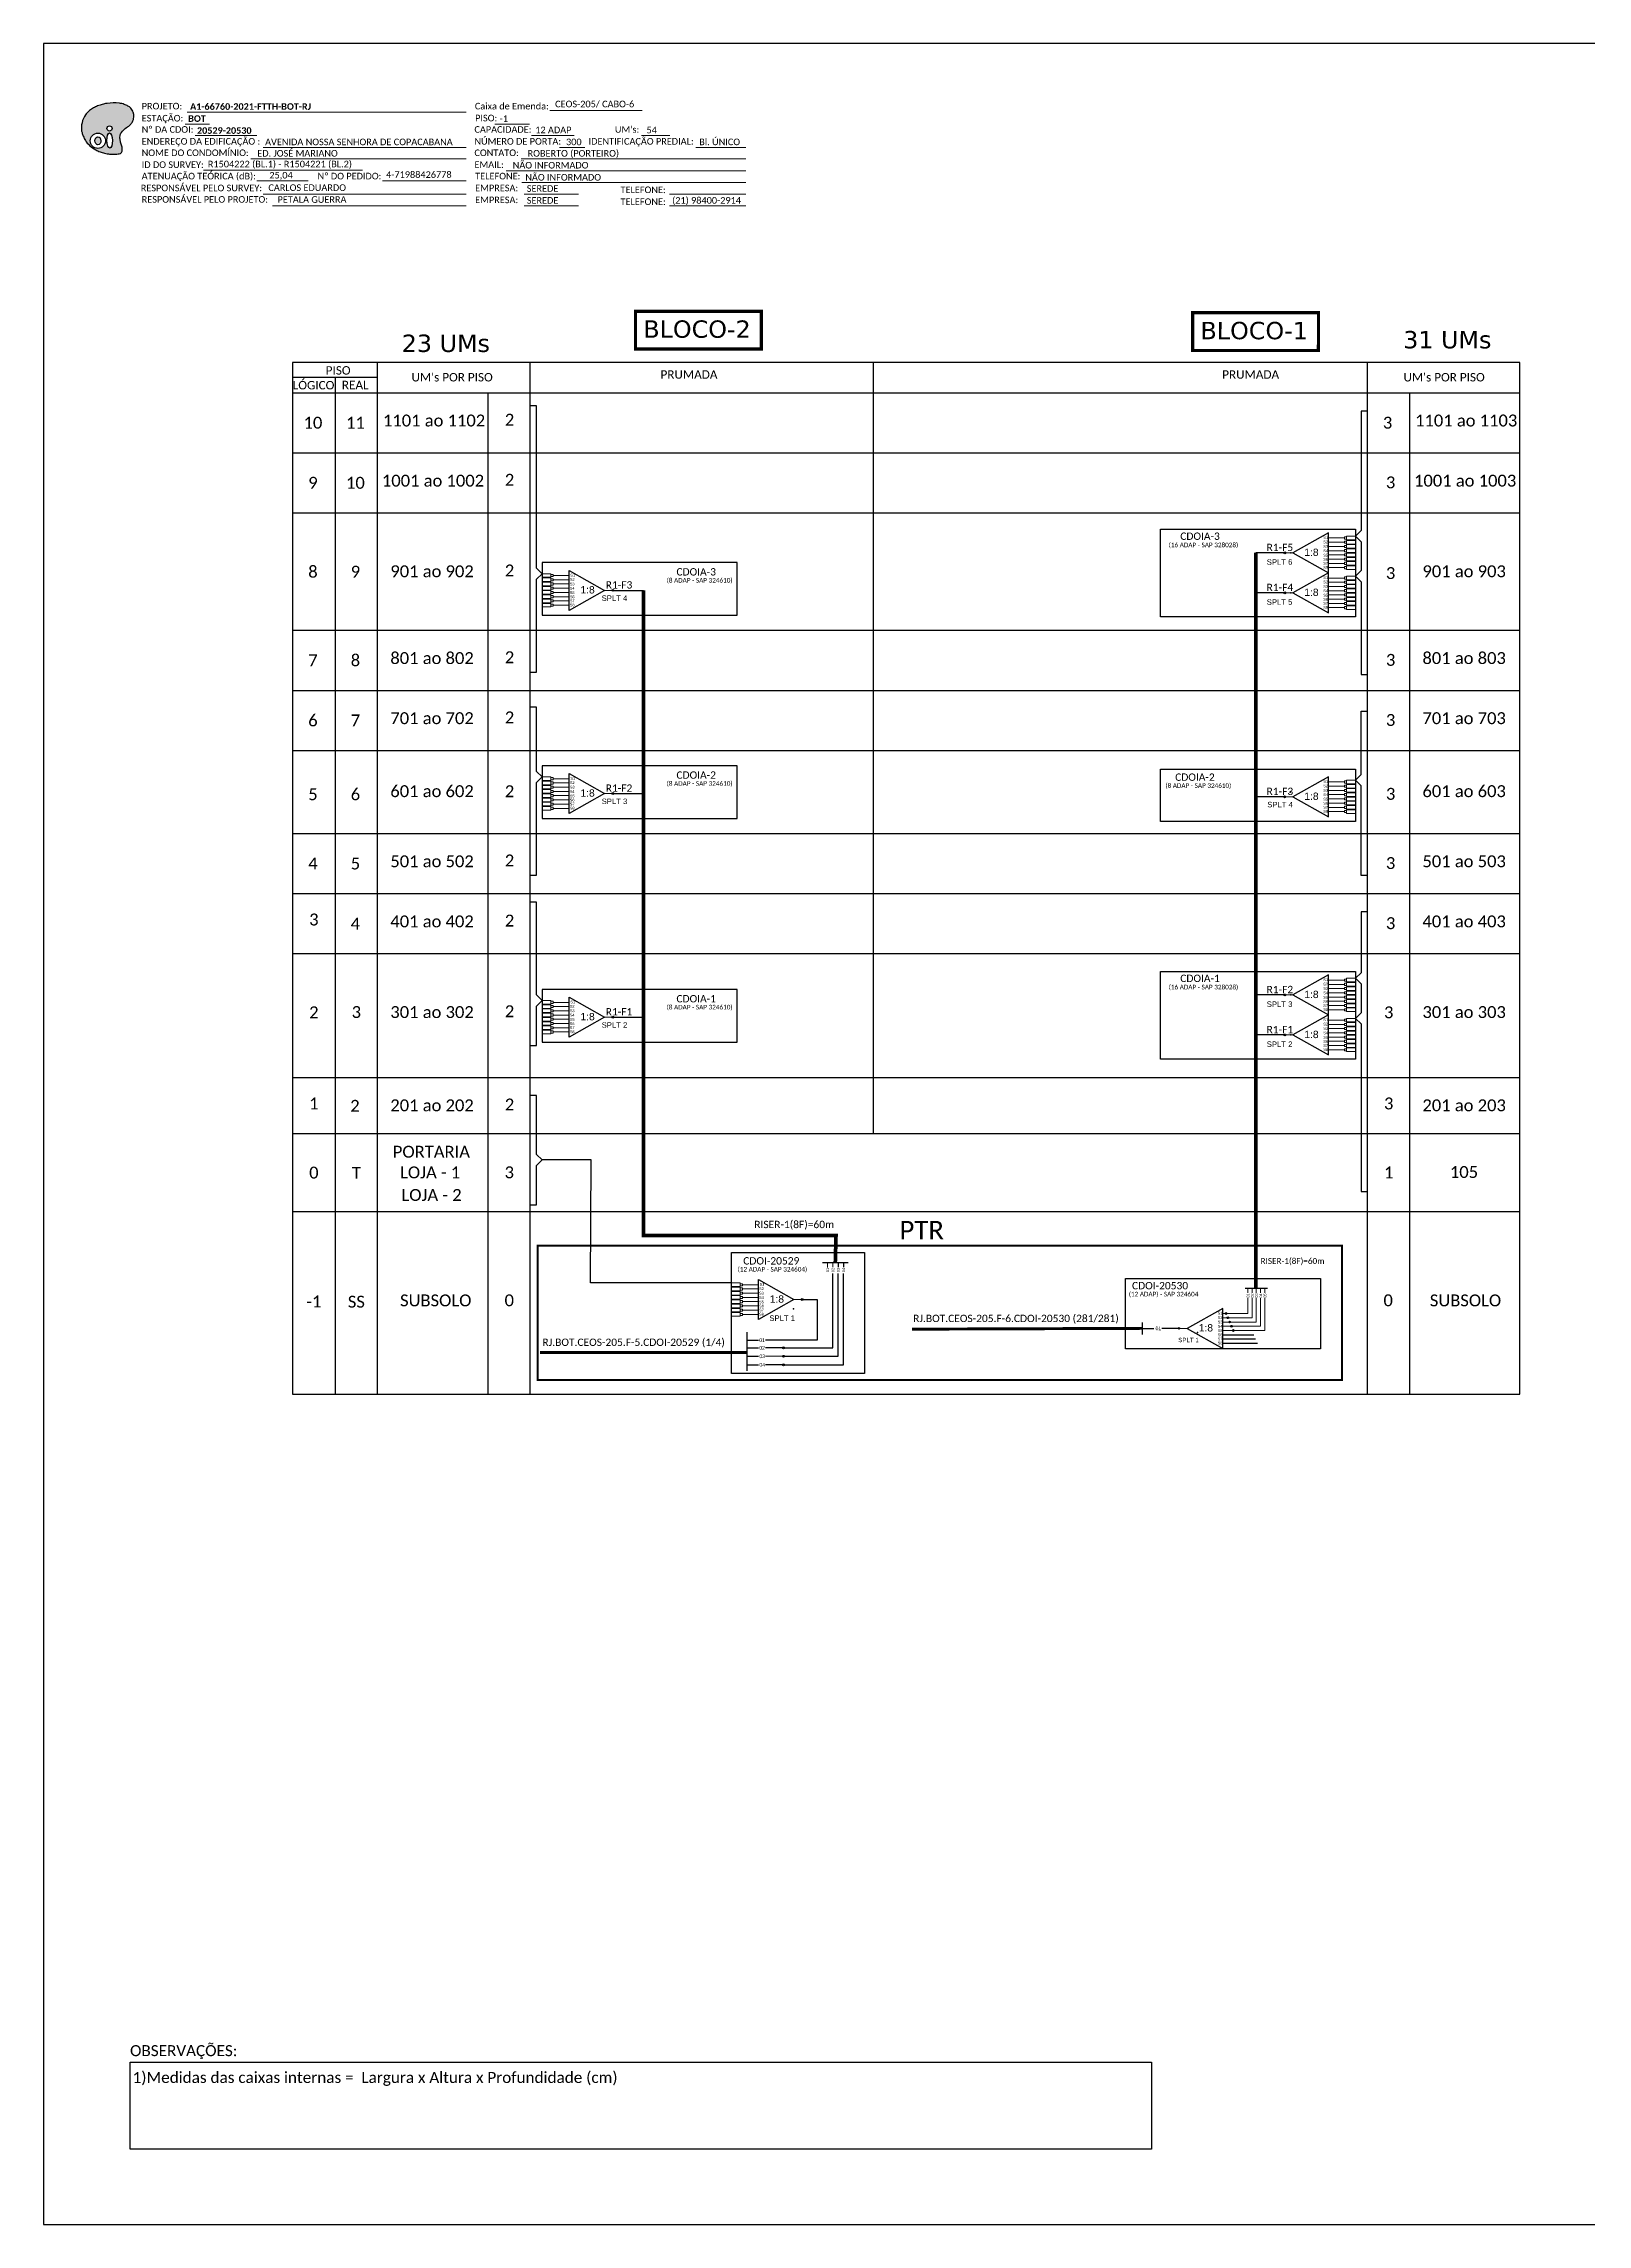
# Model space of a CAD drawing. Extents: x -4 to 1789, y 1 to 595.
# Drawn here: x -4 to 417, y 1 to 595 of the extents above; entities that cross this region are included whole.
import ezdxf
from ezdxf.enums import TextEntityAlignment as Align

# ---------------------------------------------------------------- set-up
doc = ezdxf.new("R2010")
doc.units = 0
doc.linetypes.add('PHANTOM2', pattern=[1.25, 0.625, -0.125, 0.125, -0.125, 0.125, -0.125])
doc.layers.add('CAP a instalar', color=1, linetype='Continuous')
doc.layers.add('label_cabos', color=7, linetype='Continuous')
doc.styles.add('ARIAL', font='arial.ttf')
doc.styles.add('MtXpl_Calibri', font='calibri.ttf')
doc.styles.add('siredit', font='verdana.ttf')
doc.styles.add('WMF-Calibri0', font='calibri.ttf')
doc.styles.add('WMF-Calibri1', font='calibrib.ttf')
doc.linetypes.add('RESERVA', pattern='A,0.5,-0.15,["RESERVA",Standard,S=0.18,R=0,X=0,Y=-0.1],-1.3', length=1.95)

# ---------------------------------------------------------------- blocks, each defined once
blk = doc.blocks.new('OI')
h = blk.add_hatch(color=40)
edge = h.paths.add_edge_path()
edge.add_spline(control_points=[(4.35, -0.67), (3.92, -0.99), (3.26, -1.5), (2.81, -2.59), (2.9, -3.5), (3.06, -4.27), (3.31, -4.85), (3.37, -5.39), (3.4, -5.88), (3.2, -6.4), (2.54, -6.61), (1.65, -6.63), (0.55, -6.67), (-0.56, -6.42), (-1.61, -6.14), (-2.77, -5.61), (-3.92, -4.77), (-4.89, -3.7), (-5.34, -2.65), (-5.6, -1.94), (-5.85, -0.96), (-5.71, 0.47), (-5.1, 2.02), (-4.14, 3.02), (-3.3, 3.61), (-2.37, 4.16), (-1.36, 4.44), (-0.56, 4.7), (0.79, 4.85), (2.24, 4.97), (3.79, 4.57), (4.67, 4.21), (5.44, 3.65), (5.76, 2.99), (6.03, 2.21), (6.01, 1.46), (5.72, 0.64), (5.31, 0.08), (4.88, -0.38), (4.51, -0.55), (4.35, -0.67)], knot_values=[0, 0, 0, 0, 1.60434, 2.417191, 3.427595, 4.282808, 4.776746, 5.304182, 5.888771, 6.258406, 6.858137, 7.79129, 8.986195, 10.124242, 11.187857, 12.242908, 13.953784, 15.414161, 16.515391, 17.349188, 17.675853, 19.552021, 21.515531, 22.568638, 23.63245, 24.621084, 25.782718, 26.745347, 27.142653, 29.870543, 31.004649, 31.921532, 32.709589, 33.801391, 34.042471, 35.192333, 35.971461, 36.628871, 37.254359, 37.836911, 37.836911, 37.836911, 37.836911], degree=3, periodic=0)
h.paths.add_polyline_path([(1.13, -0.87, -1), (-0.04, -0.87, -1)], flags=16)
edge = h.paths.add_edge_path(flags=16)
edge.add_ellipse((0.56, -3.59), major_axis=(-0.02, 1.71), ratio=0.361305, start_angle=0, end_angle=360)
h.paths.add_polyline_path([(-0.36, -3.62, -1), (-3.8, -3.62, -1)], flags=16)
edge = h.paths.add_edge_path(flags=0)
edge.add_ellipse((-2.08, -3.62), major_axis=(0, 0.885), ratio=0.758294, start_angle=0, end_angle=360)
at = {"color": 40}
for centre, radius in [((-2.08, -3.62), 1.72), ((0.54, -0.87), 0.587)]:
    blk.add_circle(centre, radius, dxfattribs=at)
blk.add_ellipse((-2.08, -3.62), major_axis=(0, 0.885), ratio=0.758294, start_param=-3.141592653589792, end_param=3.141592653589792, dxfattribs=at)
blk.add_ellipse((0.56, -3.59), major_axis=(-0.02, 1.71), ratio=0.361305, dxfattribs=at)
at = {"color": 40, "start_tangent": (-0.800898, -0.598801), "end_tangent": (-0.800898, -0.598801)}
blk.add_spline([(4.35, -0.67), (3.2, -1.78), (2.9, -2.54), (2.92, -3.55), (3.12, -4.38), (3.28, -4.85), (3.37, -5.37), (3.35, -5.95), (3.2, -6.29), (2.66, -6.55), (1.73, -6.63), (0.54, -6.62), (-0.58, -6.41), (-1.6, -6.11), (-2.56, -5.67), (-3.95, -4.67), (-4.89, -3.56), (-5.37, -2.56), (-5.64, -1.78), (-5.72, -1.46), (-5.63, 0.42), (-4.84, 2.22), (-4.13, 2.99), (-3.27, 3.62), (-2.4, 4.09), (-1.3, 4.47), (-0.37, 4.72), (0.02, 4.77), (2.75, 4.8), (3.85, 4.53), (4.69, 4.16), (5.31, 3.68), (5.85, 2.73), (5.93, 2.5), (5.94, 1.35), (5.67, 0.62), (5.29, 0.08), (4.84, -0.36), (4.35, -0.67)], degree=3, dxfattribs=at)
blk = doc.blocks.new('SPLT_1-8_SC-APC_ESQ')
at = {"color": 3, "lineweight": 0}
for points in [[(2.41, -3.02), (0, -3.02)], [(2.41, -4), (0, -4)], [(2.41, -4.17), (0, -4.17)], [(2.41, -5.16), (0, -5.16)], [(2.41, -5.32), (0, -5.32)], [(2.41, -3.02), (2.41, -4)], [(2.41, -4.17), (2.41, -5.16)], [(2.41, -5.32), (2.41, -6.31)], [(2.99, -3.51), (7.37, -3.51)], [(7.37, -4.66), (2.99, -4.66)], [(7.37, -5.82), (2.99, -5.82)], [(2.41, -6.31), (0, -6.31)], [(2.41, -6.48), (0, -6.48)], [(2.41, -7.46), (0, -7.46)], [(2.41, -7.63), (0, -7.63)], [(2.41, -8.62), (0, -8.62)], [(2.41, -8.78), (0, -8.78)], [(2.41, -9.77), (0, -9.77)], [(2.41, -9.94), (0, -9.94)], [(2.41, -10.92), (0, -10.92)], [(2.41, -11.09), (0, -11.09)], [(2.41, -6.48), (2.41, -7.46)], [(2.41, -7.63), (2.41, -8.62)], [(2.41, -8.78), (2.41, -9.77)], [(2.41, -9.94), (2.41, -10.92)], [(2.41, -11.09), (2.41, -12.08)], [(7.37, -6.97), (2.99, -6.97)], [(7.37, -8.12), (2.99, -8.12)], [(7.37, -9.28), (2.99, -9.28)], [(7.37, -10.43), (2.99, -10.43)], [(7.37, -11.58), (2.99, -11.58)], [(2.41, -12.08), (0, -12.08)]]:
    blk.add_lwpolyline(points, dxfattribs=at)
for points in [[(2.99, -3.22), (2.41, -3.22), (2.41, -3.8), (2.99, -3.8)], [(2.99, -4.38), (2.41, -4.38), (2.41, -4.95), (2.99, -4.95)], [(2.99, -5.53), (2.41, -5.53), (2.41, -6.1), (2.99, -6.1)], [(2.99, -6.68), (2.41, -6.68), (2.41, -7.26), (2.99, -7.26)], [(2.99, -7.84), (2.41, -7.84), (2.41, -8.41), (2.99, -8.41)], [(2.99, -8.99), (2.41, -8.99), (2.41, -9.56), (2.99, -9.56)], [(2.99, -10.14), (2.41, -10.14), (2.41, -10.72), (2.99, -10.72)], [(2.99, -11.3), (2.41, -11.3), (2.41, -11.87), (2.99, -11.87)]]:
    blk.add_lwpolyline(points, close=True, dxfattribs=at)
at = {"color": 1}
blk.add_lwpolyline([(7.37, -2.1), (17.04, -7.55), (7.37, -13), (7.37, -2.1)], dxfattribs=at)
at = {"color": 1, "lineweight": 0}
blk.add_lwpolyline([(17.04, -7.55), (19.26, -7.55)], dxfattribs=at)
at = {"color": 1, "style": 'ARIAL'}
for s, height, p in [('S3', 0.75, (7.55, -6.18)), ('S2', 0.75, (7.56, -4.97)), ('S1', 0.75, (7.7, -3.78)), ('S5', 0.75, (7.55, -8.57)), ('S4', 0.75, (7.55, -7.36)), ('S6', 0.75, (7.55, -9.69)), ('S7', 0.75, (7.55, -10.78)), ('S8', 0.75, (7.55, -11.9)), ('1:8', 2, (10.45, -8.4))]:
    blk.add_text(s, height=height, dxfattribs=at).set_placement(p)
blk = doc.blocks.new('SPLITTER_')
blk.add_point((0, 0))
at = {"style": 'ARIAL', "flags": 4}
blk.add_attdef('SPLT', (0, -3.26), '', height=1.5, dxfattribs=at)
blk = doc.blocks.new('SPLITTER FUTURO')
blk.add_point((0, 0))
at = {"style": 'ARIAL', "text_generation_flag": 6, "flags": 4}
for tag, p, height in [('SPLT', (-6.22, -4.1), 1.5), ('INSTAL.', (-6.25, -6.09), 1.25)]:
    blk.add_attdef(tag, p, '', height=height, rotation=180, dxfattribs=at)
blk = doc.blocks.new('SPLT_1-8_SC-APC')
at = {"color": 1}
blk.add_lwpolyline([(-7.37, -2.1), (-17.04, -7.55), (-7.37, -13), (-7.37, -2.1)], dxfattribs=at)
at = {"color": 3, "lineweight": 0}
for points in [[(-2.99, -3.51), (-7.37, -3.51)], [(-7.37, -4.66), (-2.99, -4.66)], [(-7.37, -5.82), (-2.99, -5.82)], [(-2.41, -3.02), (-2.41, -4)], [(-2.41, -3.02), (0, -3.02)], [(-2.41, -4), (0, -4)], [(-2.41, -4.17), (-2.41, -5.16)], [(-2.41, -4.17), (0, -4.17)], [(-2.41, -5.16), (0, -5.16)], [(-2.41, -5.32), (-2.41, -6.31)], [(-2.41, -5.32), (0, -5.32)], [(-7.37, -6.97), (-2.99, -6.97)], [(-7.37, -8.12), (-2.99, -8.12)], [(-7.37, -9.28), (-2.99, -9.28)], [(-7.37, -10.43), (-2.99, -10.43)], [(-7.37, -11.58), (-2.99, -11.58)], [(-2.41, -6.31), (0, -6.31)], [(-2.41, -6.48), (-2.41, -7.46)], [(-2.41, -6.48), (0, -6.48)], [(-2.41, -7.46), (0, -7.46)], [(-2.41, -7.63), (-2.41, -8.62)], [(-2.41, -7.63), (0, -7.63)], [(-2.41, -8.62), (0, -8.62)], [(-2.41, -8.78), (-2.41, -9.77)], [(-2.41, -8.78), (0, -8.78)], [(-2.41, -9.77), (0, -9.77)], [(-2.41, -9.94), (-2.41, -10.92)], [(-2.41, -9.94), (0, -9.94)], [(-2.41, -10.92), (0, -10.92)], [(-2.41, -11.09), (-2.41, -12.08)], [(-2.41, -11.09), (0, -11.09)], [(-2.41, -12.08), (0, -12.08)]]:
    blk.add_lwpolyline(points, dxfattribs=at)
for points in [[(-2.99, -3.22), (-2.41, -3.22), (-2.41, -3.8), (-2.99, -3.8)], [(-2.99, -4.38), (-2.41, -4.38), (-2.41, -4.95), (-2.99, -4.95)], [(-2.99, -5.53), (-2.41, -5.53), (-2.41, -6.1), (-2.99, -6.1)], [(-2.99, -6.68), (-2.41, -6.68), (-2.41, -7.26), (-2.99, -7.26)], [(-2.99, -7.84), (-2.41, -7.84), (-2.41, -8.41), (-2.99, -8.41)], [(-2.99, -8.99), (-2.41, -8.99), (-2.41, -9.56), (-2.99, -9.56)], [(-2.99, -10.14), (-2.41, -10.14), (-2.41, -10.72), (-2.99, -10.72)], [(-2.99, -11.3), (-2.41, -11.3), (-2.41, -11.87), (-2.99, -11.87)]]:
    blk.add_lwpolyline(points, close=True, dxfattribs=at)
at = {"color": 1, "lineweight": 0}
blk.add_lwpolyline([(-17.04, -7.55), (-19.26, -7.55)], dxfattribs=at)
at = {"color": 1, "style": 'ARIAL'}
for s, height, p in [('S1', 0.75, (-8.74, -3.78)), ('S2', 0.75, (-8.74, -4.97)), ('S3', 0.75, (-8.74, -6.18)), ('1:8', 2, (-13.91, -8.4)), ('S4', 0.75, (-8.74, -7.36)), ('S5', 0.75, (-8.74, -8.57)), ('S6', 0.75, (-8.74, -9.69)), ('S7', 0.75, (-8.74, -10.78)), ('S8', 0.75, (-8.74, -11.9))]:
    blk.add_text(s, height=height, dxfattribs=at).set_placement(p)

msp = doc.modelspace()

# ---------------------------------------------------------------- hatches: boundary and pattern name
h = msp.add_hatch(color=3)
h.dxf.hatch_style = 1
edge = h.paths.add_edge_path()
edge.add_arc((334.25, 456.56), 0.256, 0, 360)
h = msp.add_hatch(color=3)
h.dxf.hatch_style = 1
edge = h.paths.add_edge_path()
edge.add_arc((151.21, 446.34), 0.242, 0, 360)
h = msp.add_hatch(color=3)
h.dxf.hatch_style = 1
edge = h.paths.add_edge_path()
edge.add_arc((334.25, 445.66), 0.256, 0, 360)
h = msp.add_hatch(color=3)
h.dxf.hatch_style = 1
edge = h.paths.add_edge_path()
edge.add_arc((151.21, 391), 0.242, 0, 360)
h = msp.add_hatch(color=3)
h.dxf.hatch_style = 1
edge = h.paths.add_edge_path()
edge.add_arc((334.21, 390.11), 0.242, 0, 360)
h = msp.add_hatch(color=3)
h.dxf.hatch_style = 1
edge = h.paths.add_edge_path()
edge.add_arc((334.25, 336.13), 0.256, 0, 360)
h = msp.add_hatch(color=3)
h.dxf.hatch_style = 1
edge = h.paths.add_edge_path()
edge.add_arc((151.21, 330.08), 0.242, 0, 360)
h = msp.add_hatch(color=3)
h.dxf.hatch_style = 1
edge = h.paths.add_edge_path()
edge.add_arc((334.25, 325.23), 0.256, 0, 360)
h = msp.add_hatch(color=3)
h.dxf.hatch_style = 1
edge = h.paths.add_edge_path()
edge.add_arc((202.76, 253.16), 0.256, 0, 360)
h = msp.add_hatch(color=3)
h.dxf.hatch_style = 1
edge = h.paths.add_edge_path()
edge.add_arc((318.23, 249.36), 0.242, 0, 360)
h = msp.add_hatch(color=3)
h.dxf.hatch_style = 1
edge = h.paths.add_edge_path()
edge.add_arc((305.46, 245.32), 0.205, 0, 360)
h = msp.add_hatch(color=3)
h.dxf.hatch_style = 1
edge = h.paths.add_edge_path()
edge.add_arc((318.73, 248.21), 0.242, 0, 360)
h = msp.add_hatch(color=3)
h.dxf.hatch_style = 1
edge = h.paths.add_edge_path()
edge.add_arc((319.23, 247.05), 0.242, 0, 360)
h = msp.add_hatch(color=3)
h.dxf.hatch_style = 1
edge = h.paths.add_edge_path()
edge.add_arc((319.73, 245.9), 0.242, 0, 360)
h = msp.add_hatch(color=3)
h.dxf.hatch_style = 1
edge = h.paths.add_edge_path()
edge.add_arc((320.23, 244.75), 0.242, 0, 360)
h = msp.add_hatch(color=3)
h.dxf.hatch_style = 1
edge = h.paths.add_edge_path()
edge.add_arc((197.67, 240.02), 0.256, 0, 360)
h = msp.add_hatch(color=3)
h.dxf.hatch_style = 1
edge = h.paths.add_edge_path()
edge.add_arc((197.67, 237.71), 0.256, 0, 360)
h = msp.add_hatch(color=3)
h.dxf.hatch_style = 1
edge = h.paths.add_edge_path()
edge.add_arc((197.67, 235.41), 0.256, 0, 360)

# ---------------------------------------------------------------- linework, layer by layer
for p, q in [((837.17, 595.26), (-3.83, 595.26)), ((-3.83, 595.26), (-3.83, 1.26)), ((-3.83, 1.26), (837.17, 1.26))]:
    msp.add_line(p, q)
at = {"color": 5}
for p, q in [((151.21, 446.34), (159.59, 446.34)), ((151.21, 391), (159.59, 391)), ((334.21, 390.11), (326.38, 390.11)), ((151.21, 330.08), (159.59, 330.08))]:
    msp.add_line(p, q, dxfattribs=at)
at = {"color": 1}
msp.add_line((187.73, 244.26), (187.73, 233.77), dxfattribs=at)
at = {"color": 7, "lineweight": 0}
for points in [[(35.28, 576.58), (111.25, 576.58)], [(134.09, 577.07), (159.22, 577.07)], [(34.76, 573.3), (41.31, 573.3)], [(119.05, 573.34), (128.53, 573.34)], [(37.42, 570.23), (54.25, 570.23)], [(55.99, 566.99), (111.25, 566.99)], [(129.1, 570.23), (140.71, 570.23)], [(136.68, 566.99), (143.62, 566.99)], [(159.04, 570.23), (166.7, 570.23)], [(173.85, 566.99), (187.41, 566.99)], [(39.74, 560.82), (83.02, 560.82)], [(52.58, 563.88), (111.25, 563.88)], [(122.17, 560.64), (187.44, 560.64)], [(126.21, 563.88), (187.44, 563.88)], [(54.28, 557.85), (68.22, 557.85)], [(55.99, 554.29), (111.25, 554.29)], [(88.51, 557.85), (111.27, 557.85)], [(126.46, 557.41), (187.44, 557.41)], [(127.07, 554.29), (141.86, 554.29)], [(166.67, 554.29), (187.44, 554.29)], [(58.48, 551.06), (111.25, 551.06)], [(127.07, 551.06), (141.86, 551.06)], [(166.67, 551.06), (187.44, 551.06)], [(318.23, 249.36), (317.36, 249.36)], [(317.36, 248.21), (318.73, 248.21)], [(317.36, 247.05), (319.23, 247.05)], [(317.36, 245.9), (319.73, 245.9)], [(317.36, 244.75), (320.23, 244.75)], [(197.67, 237.71), (192.77, 237.71)]]:
    msp.add_lwpolyline(points, dxfattribs=at)
at = {"color": 0}
for points in [[(398.29, 508.4), (63.99, 508.4)], [(87.14, 504.29), (63.99, 504.29)]]:
    msp.add_lwpolyline(points, dxfattribs=at)
for points in [[(63.99, 508.4), (63.99, 227.43), (398.29, 227.43), (398.29, 508.4)], [(87.14, 227.43), (87.14, 508.4)], [(128.73, 227.43), (128.73, 508.4)], [(222.11, 508.4), (222.11, 298.4)], [(356.7, 508.4), (356.7, 227.43)], [(63.99, 500.18), (398.29, 500.18)], [(75.56, 504.29), (75.56, 227.43)], [(117.15, 500.18), (117.15, 227.43)], [(368.27, 227.43), (368.27, 500.18)], [(63.99, 483.81), (398.29, 483.81)], [(63.99, 467.44), (398.29, 467.44)], [(63.99, 435.47), (398.29, 435.47)], [(63.99, 419.1), (398.29, 419.1)], [(63.99, 402.73), (398.29, 402.73)], [(63.99, 380.12), (398.29, 380.12)], [(63.99, 363.75), (398.29, 363.75)], [(63.99, 347.38), (398.29, 347.38)], [(63.99, 313.66), (398.29, 313.66)], [(63.99, 298.4), (398.29, 298.4)], [(63.99, 277.15), (398.29, 277.15)]]:
    msp.add_lwpolyline(points)
at = {"color": 3}
for points in [[(128.73, 424.09), (130.38, 424.09), (130.38, 449.37), (131.95, 450.87), (130.38, 452.38), (130.38, 496.57), (128.73, 496.57)], [(356.71, 495.14), (355.05, 495.14), (355.05, 462.6), (353.48, 461.09), (355.04, 459.58), (355.04, 451.7), (353.48, 450.19), (355.04, 448.69), (355.04, 423.45), (356.7, 423.45)], [(128.73, 368.74), (130.38, 368.74), (130.38, 394.02), (131.95, 395.53), (130.38, 397.03), (130.38, 414.56), (128.73, 414.56)], [(356.7, 368.69), (355.04, 368.69), (355.04, 393.13), (353.48, 394.64), (355.04, 396.15), (355.04, 413.42), (356.69, 413.42)], [(128.73, 322.34), (130.38, 322.34), (130.38, 333.1), (131.95, 334.61), (130.38, 336.12), (130.38, 361.44), (128.73, 361.44)], [(356.71, 358.75), (355.05, 358.76), (355.05, 342.17), (353.48, 340.66), (355.04, 339.15), (355.04, 331.27), (353.48, 329.76), (355.04, 328.25), (355.04, 282.61), (356.7, 282.61)], [(128.73, 278.93), (130.38, 278.93), (130.38, 289.69), (131.95, 291.2), (130.38, 292.7), (130.38, 308.71), (128.73, 308.71)], [(183.5, 257.69), (145.14, 257.69), (145.33, 291.18), (131.95, 291.2)], [(206.88, 253.16), (206.88, 242.08), (192.77, 242.08)], [(202.76, 253.16), (206.88, 253.16)], [(295.49, 245.32), (298.57, 245.32)], [(305.46, 245.32), (300.72, 245.32)], [(187.73, 242.08), (190.87, 242.08)]]:
    msp.add_lwpolyline(points, dxfattribs=at)
at = {"color": 1}
for points in [[(300.35, 462.99), (353.48, 462.99), (353.48, 439.1), (300.35, 439.1)], [(185.08, 453.89), (131.95, 453.89), (131.95, 439.57), (185.08, 439.57)], [(185.08, 398.54), (131.95, 398.54), (131.95, 384.23), (185.08, 384.23)], [(300.35, 397.66), (353.48, 397.66), (353.48, 383.34), (300.35, 383.34)], [(300.35, 342.56), (353.48, 342.56), (353.48, 318.67), (300.35, 318.67)], [(185.08, 337.63), (131.95, 337.63), (131.95, 323.31), (185.08, 323.31)], [(183.5, 265.95), (219.8, 265.95), (219.8, 232.99), (183.5, 232.99)], [(290.85, 258.87), (343.98, 258.87), (343.98, 239.76), (290.85, 239.76)]]:
    msp.add_lwpolyline(points, close=True, dxfattribs=at)
at = {"color": 5, "const_width": 1}
for points in [[(326.38, 256.27), (326.38, 456.56)], [(159.59, 446.34), (159.59, 270.65), (212.01, 270.65), (211.81, 263.23)]]:
    msp.add_lwpolyline(points, dxfattribs=at)
at = {"color": 5}
for points in [[(334.22, 456.56), (326.38, 456.56)], [(334.22, 445.66), (326.38, 445.66)], [(334.22, 336.13), (326.38, 336.13)], [(334.22, 325.23), (326.38, 325.23)], [(208.34, 263.23), (215.3, 263.23)], [(212.58, 263.23), (212.58, 261.95)], [(214.03, 263.23), (214.03, 261.95)], [(197.92, 237.72), (212.59, 237.71), (212.59, 260.28)], [(197.92, 235.4), (214.04, 235.4), (214.04, 260.28)], [(197.92, 240.02), (211.14, 240.02), (211.14, 260.28)], [(323.48, 256.27), (329.52, 256.27)], [(187.73, 235.41), (190.9, 235.41)], [(197.67, 235.41), (192.77, 235.41)]]:
    msp.add_lwpolyline(points, dxfattribs=at)
at = {"color": 7, "linetype": 'PHANTOM2', "ltscale": 20, "const_width": 0.5}
msp.add_lwpolyline([(130.75, 267.82), (349.85, 267.82), (349.85, 231.26), (130.75, 231.26)], close=True, dxfattribs=at)
at = {"color": 5, "lineweight": 0}
for points in [[(209.69, 263.23), (209.69, 261.92)], [(211.13, 263.23), (211.13, 261.95)], [(324.18, 256.27), (324.18, 254.95)], [(325.34, 256.27), (325.34, 254.99)], [(326.49, 256.27), (326.49, 254.98)], [(327.65, 256.27), (327.65, 254.99)], [(328.81, 256.27), (328.81, 254.99)], [(324.18, 253.53), (324.18, 249.36), (318.47, 249.36)], [(318.97, 248.21), (325.33, 248.21), (325.33, 253.56)], [(319.47, 247.05), (326.49, 247.05), (326.49, 253.56)], [(319.97, 245.9), (327.65, 245.9), (327.65, 253.56)], [(320.47, 244.75), (328.81, 244.75), (328.81, 253.56)]]:
    msp.add_lwpolyline(points, dxfattribs=at)
at = {"color": 1}
for points in [[(317.36, 250.77), (307.69, 245.32), (317.36, 239.87), (317.36, 250.77)], [(295.49, 243.69), (295.49, 246.95)]]:
    msp.add_lwpolyline(points, dxfattribs=at)
at = {"color": 1, "const_width": 0.8}
msp.add_lwpolyline([(232.72, 245.1), (295.49, 245.32)], dxfattribs=at)
at = {"color": 1, "lineweight": 0}
msp.add_lwpolyline([(307.69, 245.32), (305.46, 245.32)], dxfattribs=at)
at = {"color": 8, "linetype": 'RESERVA', "ltscale": 4}
for points in [[(317.36, 243.59), (325.78, 243.59)], [(317.36, 242.44), (326.28, 242.44)], [(317.36, 241.29), (326.78, 241.29)]]:
    msp.add_lwpolyline(points, dxfattribs=at)
at = {"color": 1}
msp.add_lwpolyline([(131.36, 238.75, 0.8, 0.8, 0), (187.73, 238.75, 0.8, 0.8, 0)], format="xyseb", dxfattribs=at)
at = {"color": 2}
for points in [[(187.73, 240.02), (190.89, 240.02)], [(197.67, 240.02), (192.77, 240.02)]]:
    msp.add_lwpolyline(points, dxfattribs=at)
at = {"color": 7}
msp.add_lwpolyline([(187.73, 237.71), (190.9, 237.71)], dxfattribs=at)
at = {"color": 0}
msp.add_lwpolyline([(19.73, 45.46), (297.98, 45.46), (297.98, 21.75), (19.73, 21.75)], close=True, dxfattribs=at)
at = {"color": 3}
for centre, radius in [((334.25, 456.56), 0.256), ((151.21, 446.34), 0.242), ((334.25, 445.66), 0.256), ((151.21, 391), 0.242), ((334.21, 390.11), 0.242), ((334.25, 336.13), 0.256), ((151.21, 330.08), 0.242), ((334.25, 325.23), 0.256), ((202.76, 253.16), 0.256), ((318.23, 249.36), 0.242), ((305.46, 245.32), 0.205), ((305.46, 245.32), 0.205), ((318.73, 248.21), 0.242), ((319.23, 247.05), 0.242), ((319.73, 245.9), 0.242), ((320.23, 244.75), 0.242), ((197.67, 240.02), 0.256), ((197.67, 237.71), 0.256), ((197.67, 235.41), 0.256)]:
    msp.add_circle(centre, radius, dxfattribs=at)
at = {"layer": 'CAP a instalar', "color": 7, "linetype": 'Continuous', "ltscale": 5, "const_width": 0.876}
for points in [[(157.4, 522.36), (191.65, 522.35), (191.65, 512.06), (157.4, 512.07)], [(309.17, 521.96), (343.42, 521.95), (343.41, 511.66), (309.17, 511.67)]]:
    msp.add_lwpolyline(points, close=True, dxfattribs=at)

# ---------------------------------------------------------------- block references
at = {"color": 7, "xscale": 1.213923925163967, "yscale": 1.213923925163967, "zscale": 1.213923925163967, "rotation": 0.1532896023949059}
msp.add_blockref('OI', (13.47, 573.2), dxfattribs=at)
at = {"color": 3}
for p in [(353.48, 464.11), (353.48, 453.21), (353.48, 397.66), (353.48, 343.68), (353.48, 332.78)]:
    msp.add_blockref('SPLT_1-8_SC-APC', p, dxfattribs=at)
for p in [(131.95, 453.89), (131.95, 398.54), (131.95, 337.63), (183.5, 260.71)]:
    msp.add_blockref('SPLT_1-8_SC-APC_ESQ', p)
ref = msp.add_blockref('SPLITTER_', (335.86, 456.56), dxfattribs=dict(xscale=-1))
ref.add_attrib('SPLT', 'SPLT 6', (329.33, 453.3), dxfattribs={"height": 1.5, "style": 'ARIAL'})
ref = msp.add_blockref('SPLITTER FUTURO', (149.74, 447.56), dxfattribs=dict(xscale=-1))
ref.add_attrib('SPLT', 'SPLT 4', (148.17, 443.46), dxfattribs={"height": 1.5, "rotation": 180, "style": 'ARIAL', "text_generation_flag": 6})
ref = msp.add_blockref('SPLITTER_', (335.86, 445.66), dxfattribs=dict(xscale=-1))
ref.add_attrib('SPLT', 'SPLT 5', (329.33, 442.4), dxfattribs={"height": 1.5, "style": 'ARIAL'})
ref = msp.add_blockref('SPLITTER FUTURO', (149.74, 392.21), dxfattribs=dict(xscale=-1))
ref.add_attrib('SPLT', 'SPLT 3', (148.17, 388.12), dxfattribs={"height": 1.5, "rotation": 180, "style": 'ARIAL', "text_generation_flag": 6})
ref = msp.add_blockref('SPLITTER FUTURO', (335.68, 391.33))
ref.add_attrib('SPLT', 'SPLT 4', (329.46, 387.23), dxfattribs={"height": 1.5, "rotation": 180, "style": 'ARIAL', "text_generation_flag": 6})
ref = msp.add_blockref('SPLITTER_', (335.86, 336.13), dxfattribs=dict(xscale=-1))
ref.add_attrib('SPLT', 'SPLT 3', (329.33, 332.87), dxfattribs={"height": 1.5, "style": 'ARIAL'})
ref = msp.add_blockref('SPLITTER FUTURO', (149.74, 331.29), dxfattribs=dict(xscale=-1))
ref.add_attrib('SPLT', 'SPLT 2', (148.17, 327.2), dxfattribs={"height": 1.5, "rotation": 180, "style": 'ARIAL', "text_generation_flag": 6})
ref = msp.add_blockref('SPLITTER_', (335.86, 325.23), dxfattribs=dict(xscale=-1))
ref.add_attrib('SPLT', 'SPLT 2', (329.33, 321.97), dxfattribs={"height": 1.5, "style": 'ARIAL'})
ref = msp.add_blockref('SPLITTER_', (200.39, 250.62), dxfattribs=dict(xscale=-1))
ref.add_attrib('SPLT', 'SPLT 1', (193.85, 247.35), dxfattribs={"height": 1.5, "style": 'ARIAL'})
ref = msp.add_blockref('SPLITTER_', (310.46, 244.16), dxfattribs=dict(xscale=-0.8000000000001819, yscale=0.8000000000001819, zscale=0.8))
ref.add_attrib('SPLT', 'SPLT 1', (305.23, 241.55), dxfattribs={"height": 1.2, "style": 'ARIAL'})

# ---------------------------------------------------------------- texts
at = {"color": 7, "lineweight": 0, "style": 'WMF-Calibri0'}
for s, height, p in [('PROJETO:', 1.793, (22.88, 577.33)), ('ESTAÇÃO:', 1.793, (22.88, 574.05)), ('Caixa de Emenda:', 1.7927, (113.63, 577.33)), ('Nº DA CDOI:', 1.7927, (22.88, 570.98)), ('CAPACIDADE:', 1.7927, (113.52, 570.98)), ('PISO:', 1.793, (113.7, 574.09)), ("UM's:", 1.793, (151.77, 570.98)), ('ENDEREÇO DA EDIFICAÇÃO :', 1.7927, (22.88, 567.74)), ('NOME DO CONDOMÍNIO:', 1.7927, (22.88, 564.63)), ('CONTATO:', 1.793, (113.52, 564.63)), ('NÚMERO DE PORTA:', 1.7927, (113.52, 567.74)), ('IDENTIFICAÇÃO PREDIAL:', 1.7927, (144.61, 567.74)), ('ATENUAÇÃO TEÓRICA (dB):', 1.7927, (22.88, 558.28)), ('ID DO SURVEY:', 1.7927, (22.88, 561.39)), ('Nº DO PEDIDO:', 1.7927, (70.8, 558.28)), ('EMAIL:', 1.793, (113.52, 561.39)), ('TELEFONE:', 1.793, (113.71, 558.28)), ('RESPONSÁVEL PELO SURVEY:', 1.7927, (22.63, 555.04)), ('RESPONSÁVEL PELO PROJETO:', 1.7927, (22.88, 551.93)), ('EMPRESA:', 1.793, (113.71, 555.04)), ('EMPRESA:', 1.793, (113.71, 551.8)), ('TELEFONE:', 1.793, (153.31, 554.54)), ('TELEFONE:', 1.793, (153.31, 551.3))]:
    msp.add_text(s, height=height, dxfattribs=at).set_placement(p)
at = {"color": 7}
for s, height, style, p in [('A1-66760-2021-FTTH-BOT-RJ', 1.7927, 'WMF-Calibri1', (36.07, 577.23)), ('CEOS-205/ CABO-6', 1.7927, 'WMF-Calibri0', (135.49, 577.91)), ('BOT', 1.793, 'WMF-Calibri1', (35.56, 573.95)), ('-1', 1.793, 'WMF-Calibri0', (120.4, 573.94)), (' 12 ADAP', 1.793, 'WMF-Calibri0', (129.45, 570.85)), ('54', 1.793, 'WMF-Calibri0', (160.39, 570.83)), ('ED. JOSÉ MARIANO', 1.7927, 'WMF-Calibri0', (54.36, 564.48)), ('AVENIDA NOSSA SENHORA DE COPACABANA', 1.7927, 'WMF-Calibri0', (56.5, 567.58)), ('ROBERTO (PORTEIRO)', 1.7927, 'WMF-Calibri0', (127.99, 564.48)), ('300', 1.793, 'WMF-Calibri0', (138.46, 567.59)), ('Bl. ÚNICO', 1.793, 'WMF-Calibri0', (174.74, 567.59)), ('R1504222 (BL.1) - R1504221 (BL.2)', 1.7927, 'WMF-Calibri0', (40.9, 561.56)), ('25,04', 1.793, 'WMF-Calibri0', (57.65, 558.52)), ('4-71988426778', 1.7927, 'WMF-Calibri0', (89.45, 558.69)), ('NÃO INFORMADO', 1.7927, 'WMF-Calibri0', (123.95, 561.24)), ('NÃO INFORMADO', 1.7927, 'WMF-Calibri0', (127.37, 557.95)), ('CARLOS EDUARDO', 1.7927, 'WMF-Calibri0', (57.39, 555.13)), ('PETALA GUERRA', 1.7927, 'WMF-Calibri0', (59.88, 551.9)), ('SEREDE', 1.793, 'WMF-Calibri0', (127.77, 554.89)), ('SEREDE', 1.793, 'WMF-Calibri0', (127.77, 551.66)), ('(21) 98400-2914', 1.7927, 'WMF-Calibri0', (167.37, 551.66)), ('1101 ao 1102', 3.24, 'WMF-Calibri0', (88.6, 490.98)), ('1101 ao 1103', 3.24, 'WMF-Calibri0', (369.73, 490.98)), ('1001 ao 1002', 3.24, 'WMF-Calibri0', (88.31, 474.6)), ('1001 ao 1003', 3.24, 'WMF-Calibri0', (369.45, 474.6)), ('901 ao 902', 3.24, 'WMF-Calibri0', (90.61, 449.91)), ('901 ao 903', 3.24, 'WMF-Calibri0', (371.74, 449.91)), ('801 ao 802', 3.24, 'WMF-Calibri0', (90.61, 426.27)), ('801 ao 803', 3.24, 'WMF-Calibri0', (371.74, 426.27)), ('701 ao 702', 3.24, 'WMF-Calibri0', (90.61, 409.9)), ('701 ao 703', 3.24, 'WMF-Calibri0', (371.74, 409.9)), ('601 ao 602', 3.24, 'WMF-Calibri0', (90.61, 390.02)), ('601 ao 603', 3.24, 'WMF-Calibri0', (371.74, 390.02)), ('501 ao 502', 3.24, 'WMF-Calibri0', (90.61, 370.92)), ('501 ao 503', 3.24, 'WMF-Calibri0', (371.74, 370.92)), ('401 ao 402', 3.24, 'WMF-Calibri0', (90.61, 354.55)), ('401 ao 403', 3.24, 'WMF-Calibri0', (371.74, 354.55)), ('301 ao 302', 3.24, 'WMF-Calibri0', (90.61, 329.85)), ('301 ao 303', 3.24, 'WMF-Calibri0', (371.74, 329.85)), ('201 ao 202', 3.24, 'WMF-Calibri0', (90.61, 304.45)), ('201 ao 203', 3.24, 'WMF-Calibri0', (371.74, 304.45)), ('PORTARIA', 3.24, 'WMF-Calibri0', (91.29, 291.81)), ('LOJA - 1', 3.24, 'WMF-Calibri0', (93.26, 286.18)), ('105', 3.24, 'WMF-Calibri0', (379.22, 286.28)), ('LOJA - 2', 3.24, 'WMF-Calibri0', (93.64, 280.03)), ('PTR', 5.018, 'WMF-Calibri0', (229.3, 269.57)), ('SUBSOLO', 3.24, 'WMF-Calibri0', (93.26, 251.31)), ('SUBSOLO', 3.24, 'WMF-Calibri0', (373.75, 251.31))]:
    msp.add_text(s, height=height, dxfattribs=dict(at, style=style)).set_placement(p)
at = {"color": 7, "style": 'WMF-Calibri1'}
msp.add_text('20529-20530', height=1.7927, dxfattribs=at).set_placement((45.38, 570.69), align=Align.CENTER)
at = {"color": 0, "style": 'WMF-Calibri0'}
for s, p in [('     PISO', (68.95, 505.1)), ("UM's POR PISO", (96.38, 503.24)), ('PRUMADA', (164.2, 503.98)), ('PRUMADA', (317.19, 503.98)), ("UM's POR PISO", (366.58, 503.24)), ('  LÓGICO', (62.41, 501.07)), ('    REAL', (74.17, 501.13))]:
    msp.add_text(s, height=2.3, dxfattribs=at).set_placement(p)
at = {"color": 1, "style": 'WMF-Calibri0'}
for s, p in [('(16 ADAP - SAP 328028)', (312.09, 458.08)), ('(8 ADAP - SAP 324610)', (174.85, 448.45)), ('(8 ADAP - SAP 324610)', (174.85, 393.11)), ('(8 ADAP - SAP 324610)', (310.7, 392.54)), ('(16 ADAP - SAP 328028)', (312.09, 337.65)), ('(8 ADAP - SAP 324610)', (174.85, 332.19)), ('(12 ADAP - SAP 324604)', (194.68, 260.79)), ('(12 ADAP) - SAP 324604', (301.23, 254.02))]:
    msp.add_text(s, height=1.25, dxfattribs=at).set_placement(p, align=Align.CENTER)
at = {"color": 1}
for s, height, style, p in [('CDOIA-3', 2, 'WMF-Calibri0', (305.78, 460.09)), ('CDOIA-3', 2, 'WMF-Calibri0', (168.54, 450.38)), ('CDOIA-2', 2, 'WMF-Calibri0', (168.54, 395.03)), ('CDOIA-2', 2, 'WMF-Calibri0', (304.39, 394.46)), ('CDOIA-1', 2, 'WMF-Calibri0', (305.78, 339.66)), ('CDOIA-1', 2, 'WMF-Calibri0', (168.54, 334.11)), ('CDOI-20529', 2, 'WMF-Calibri0', (186.74, 262.71)), ('CDOI-20530', 2, 'WMF-Calibri0', (292.63, 255.95)), ('S1', 0.75, 'ARIAL', (315.99, 249.09)), ('RJ.BOT.CEOS-205.F-6.CDOI-20530 (281/281)', 2, 'WMF-Calibri0', (233.01, 247.03)), ('1:8', 2, 'ARIAL', (310.81, 244.47)), ('S2', 0.75, 'ARIAL', (315.99, 247.9)), ('S3', 0.75, 'ARIAL', (315.99, 246.69)), ('S4', 0.75, 'ARIAL', (315.99, 245.51)), ('S5', 0.75, 'ARIAL', (315.99, 244.3)), ('S6', 0.75, 'ARIAL', (315.99, 243.18)), ('RJ.BOT.CEOS-205.F-5.CDOI-20529 (1/4)', 2, 'WMF-Calibri0', (132.03, 240.53)), ('S7', 0.75, 'ARIAL', (315.99, 242.08)), ('S8', 0.75, 'ARIAL', (315.99, 240.97))]:
    msp.add_text(s, height=height, dxfattribs=dict(at, style=style)).set_placement(p)
at = {"color": 5, "style": 'WMF-Calibri0'}
for s, height, p in [('R1-F5', 2, (329.28, 457.04)), ('R1-F3', 2, (149.28, 446.82)), ('R1-F4', 2, (329.28, 446.14)), ('R1-F2', 2, (149.28, 391.47)), ('R1-F3', 2, (329.28, 390.59)), ('R1-F2', 2, (329.28, 336.61)), ('R1-F1', 2, (149.28, 330.55)), ('R1-F1', 2, (329.28, 325.71)), ('RISER-1(8F)=60m', 2, (189.74, 272.62)), ('RISER-1(8F)=60m', 1.6, (327.65, 262.86))]:
    msp.add_text(s, height=height, dxfattribs=at).set_placement(p)
at = {"style": 'ARIAL'}
for s, p in [('01', (209.74, 261.21)), ('02', (211.19, 261.21)), ('03', (212.64, 261.21)), ('04', (214.09, 261.21)), ('01', (324.23, 254.24)), ('02', (325.39, 254.24)), ('03', (326.55, 254.24)), ('04', (327.7, 254.24)), ('05', (328.86, 254.24))]:
    msp.add_text(s, height=0.75, rotation=90, dxfattribs=at).set_placement(p, align=Align.MIDDLE_CENTER)
for s, p in [('01', (299.82, 245.32)), ('01', (191.87, 242.08)), ('02', (191.88, 240.02)), ('03', (191.9, 237.71)), ('04', (191.9, 235.41))]:
    msp.add_text(s, height=1, dxfattribs=at).set_placement(p, align=Align.MIDDLE_CENTER)
for s, style, p in [('OBSERVAÇÕES:', 'WMF-Calibri0', (19.71, 47.08)), ('1)Medidas das caixas internas =  Largura x Altura x Profundidade (cm)', 'MtXpl_Calibri', (20.4, 39.78))]:
    msp.add_text(s, height=3, dxfattribs=dict(style=style)).set_placement(p)
at = {"color": 7, "style": 'WMF-Calibri0'}
for tag, flags, p in [('10', 4, (69.53, 492)), ('11', 4, (81.1, 492)), ('2', 4, (123.08, 492.82)), ('3', 4, (362.24, 492)), ('9', 4, (69.53, 475.63)), ('10', 4, (81.1, 475.63)), ('2', 4, (123.08, 476.45)), ('3', 4, (363.07, 475.74)), ('8', 4, (69.53, 451.42)), ('9', 4, (81.1, 451.42)), ('2', 4, (123.08, 451.75)), ('3', 4, (363.07, 451.04)), ('7', 4, (69.53, 427.29)), ('8', 4, (81.1, 427.29)), ('2', 4, (123.08, 428.11)), ('3', 4, (363.07, 427.4)), ('6', 4, (69.53, 410.92)), ('7', 4, (81.1, 410.91)), ('2', 4, (123.08, 411.74)), ('3', 4, (363.07, 411.03)), ('5', 4, (69.53, 390.8)), ('6', 4, (81.1, 390.8)), ('2', 4, (123.08, 391.62)), ('3', 4, (363.07, 390.91)), ('2', 4, (123.08, 372.76)), ('4', 4, (69.53, 371.94)), ('5', 4, (81.1, 371.94)), ('3', 4, (363.07, 372.05)), ('3', 4, (69.78, 356.68)), ('4', 4, (81.1, 355.57)), ('2', 4, (123.08, 356.39)), ('3', 4, (363.07, 355.68)), ('2', 4, (69.78, 331.4)), ('3', 4, (81.35, 331.48)), ('2', 4, (123.08, 331.69)), ('3', 4, (362.55, 331.4)), ('1', 4, (69.78, 306.58)), ('2', 4, (80.97, 305.93)), ('2', 4, (123.08, 306.29)), ('3', 4, (362.55, 306.58)), ('0', 4, (69.78, 287.75)), ('T', 12, (81.35, 287.68)), ('3', 4, (123.01, 287.82)), ('1', 4, (362.55, 287.8)), ('-1', 4, (69.78, 252.64)), ('SS', 12, (81.35, 252.58)), ('0', 4, (123.01, 252.96)), ('0', 4, (362.41, 252.96))]:
    msp.add_attdef(tag, text='XX', height=3.24, dxfattribs=dict(at, flags=flags)).set_placement(p, align=Align.MIDDLE_CENTER)
at = {"layer": 'label_cabos', "color": 7, "style": 'siredit'}
for s, p in [('BLOCO-2', (159.51, 515.15, 28)), ('BLOCO-1', (311.28, 514.75, 28)), ('31 UMs', (366.5, 512.26, 28)), ('23 UMs', (93.71, 511.28, 28))]:
    msp.add_text(s, height=4.727, rotation=359.96113, dxfattribs=at).set_placement(p)

doc.saveas('drawing.dxf')
